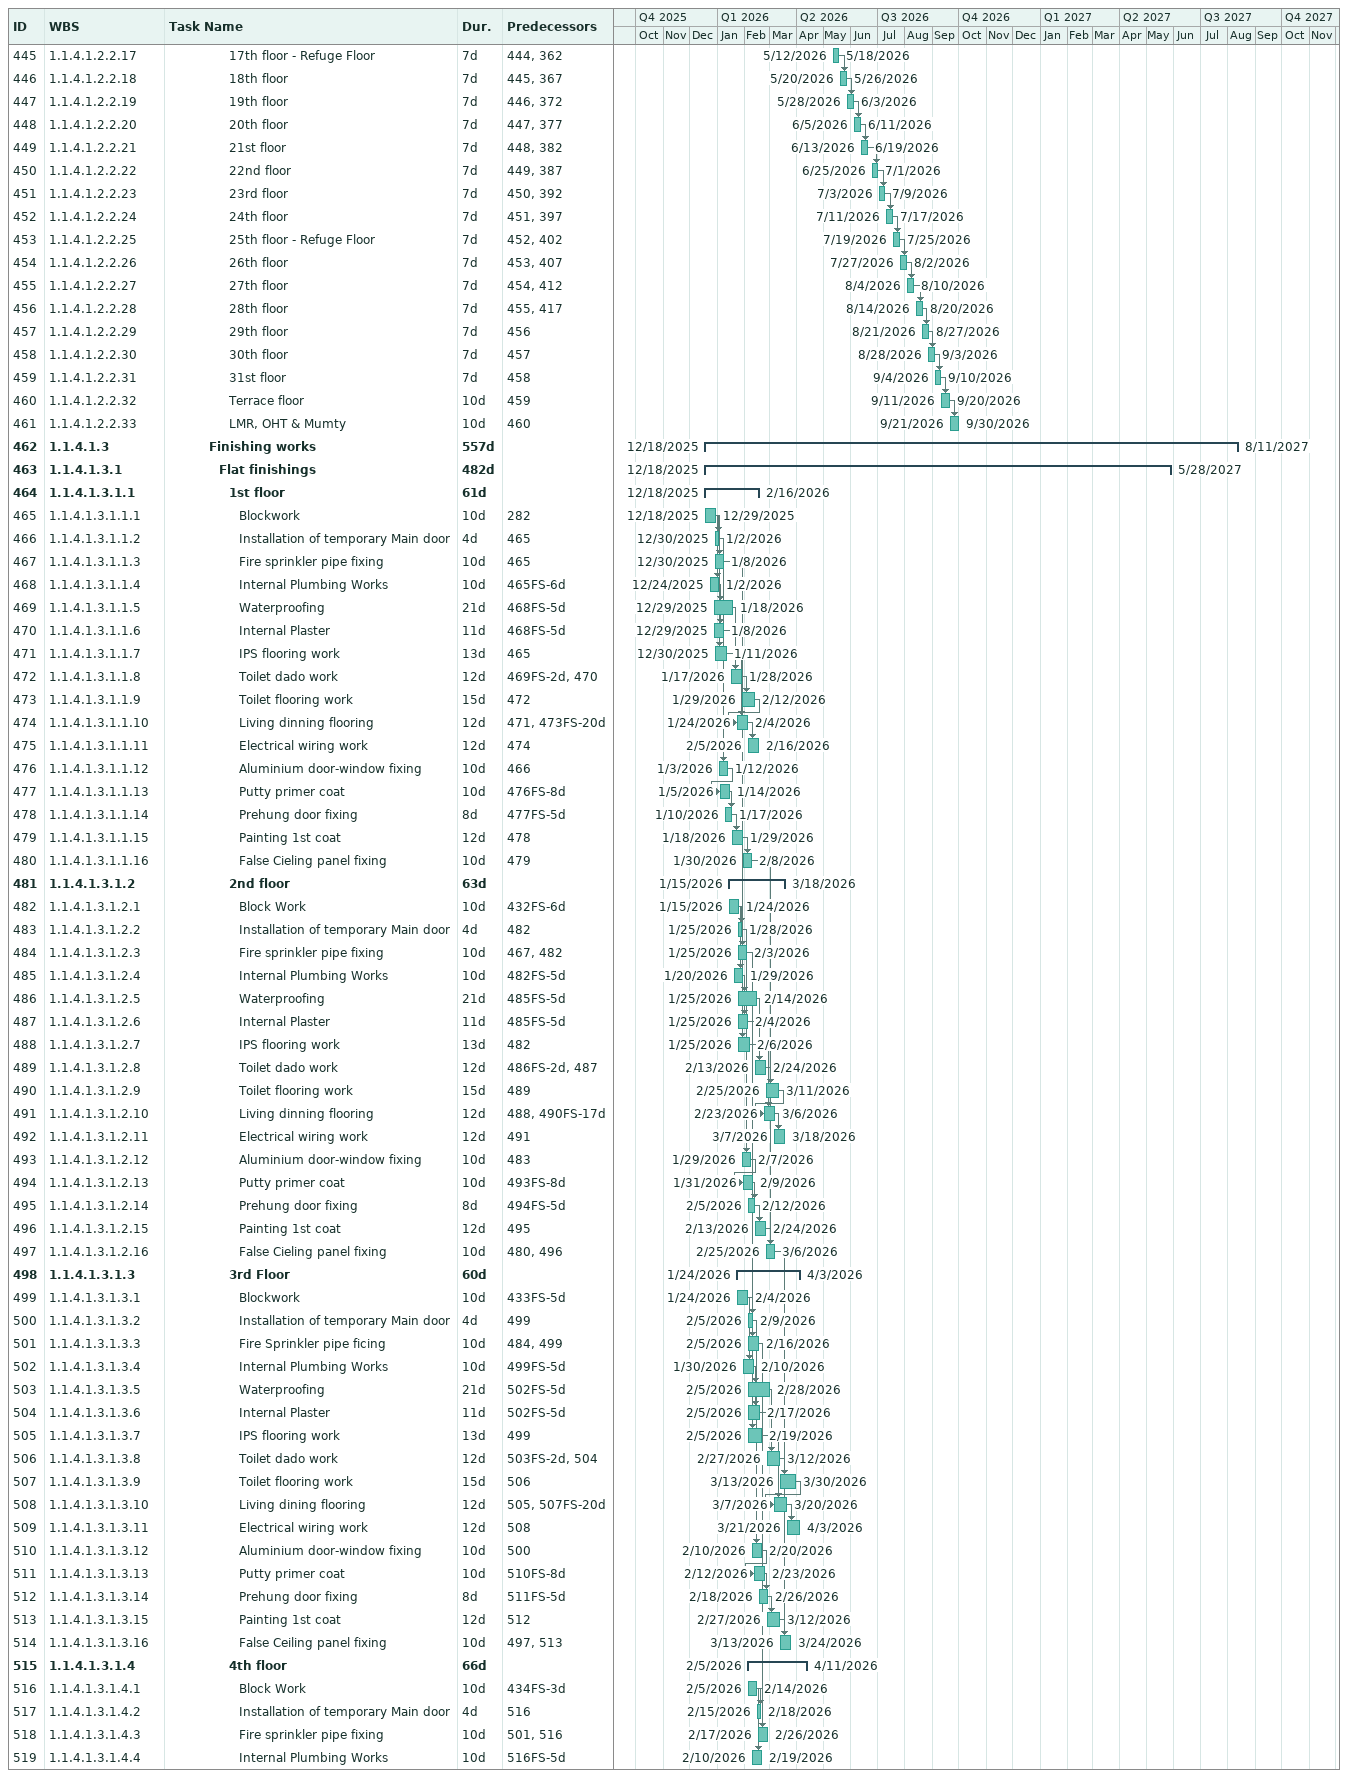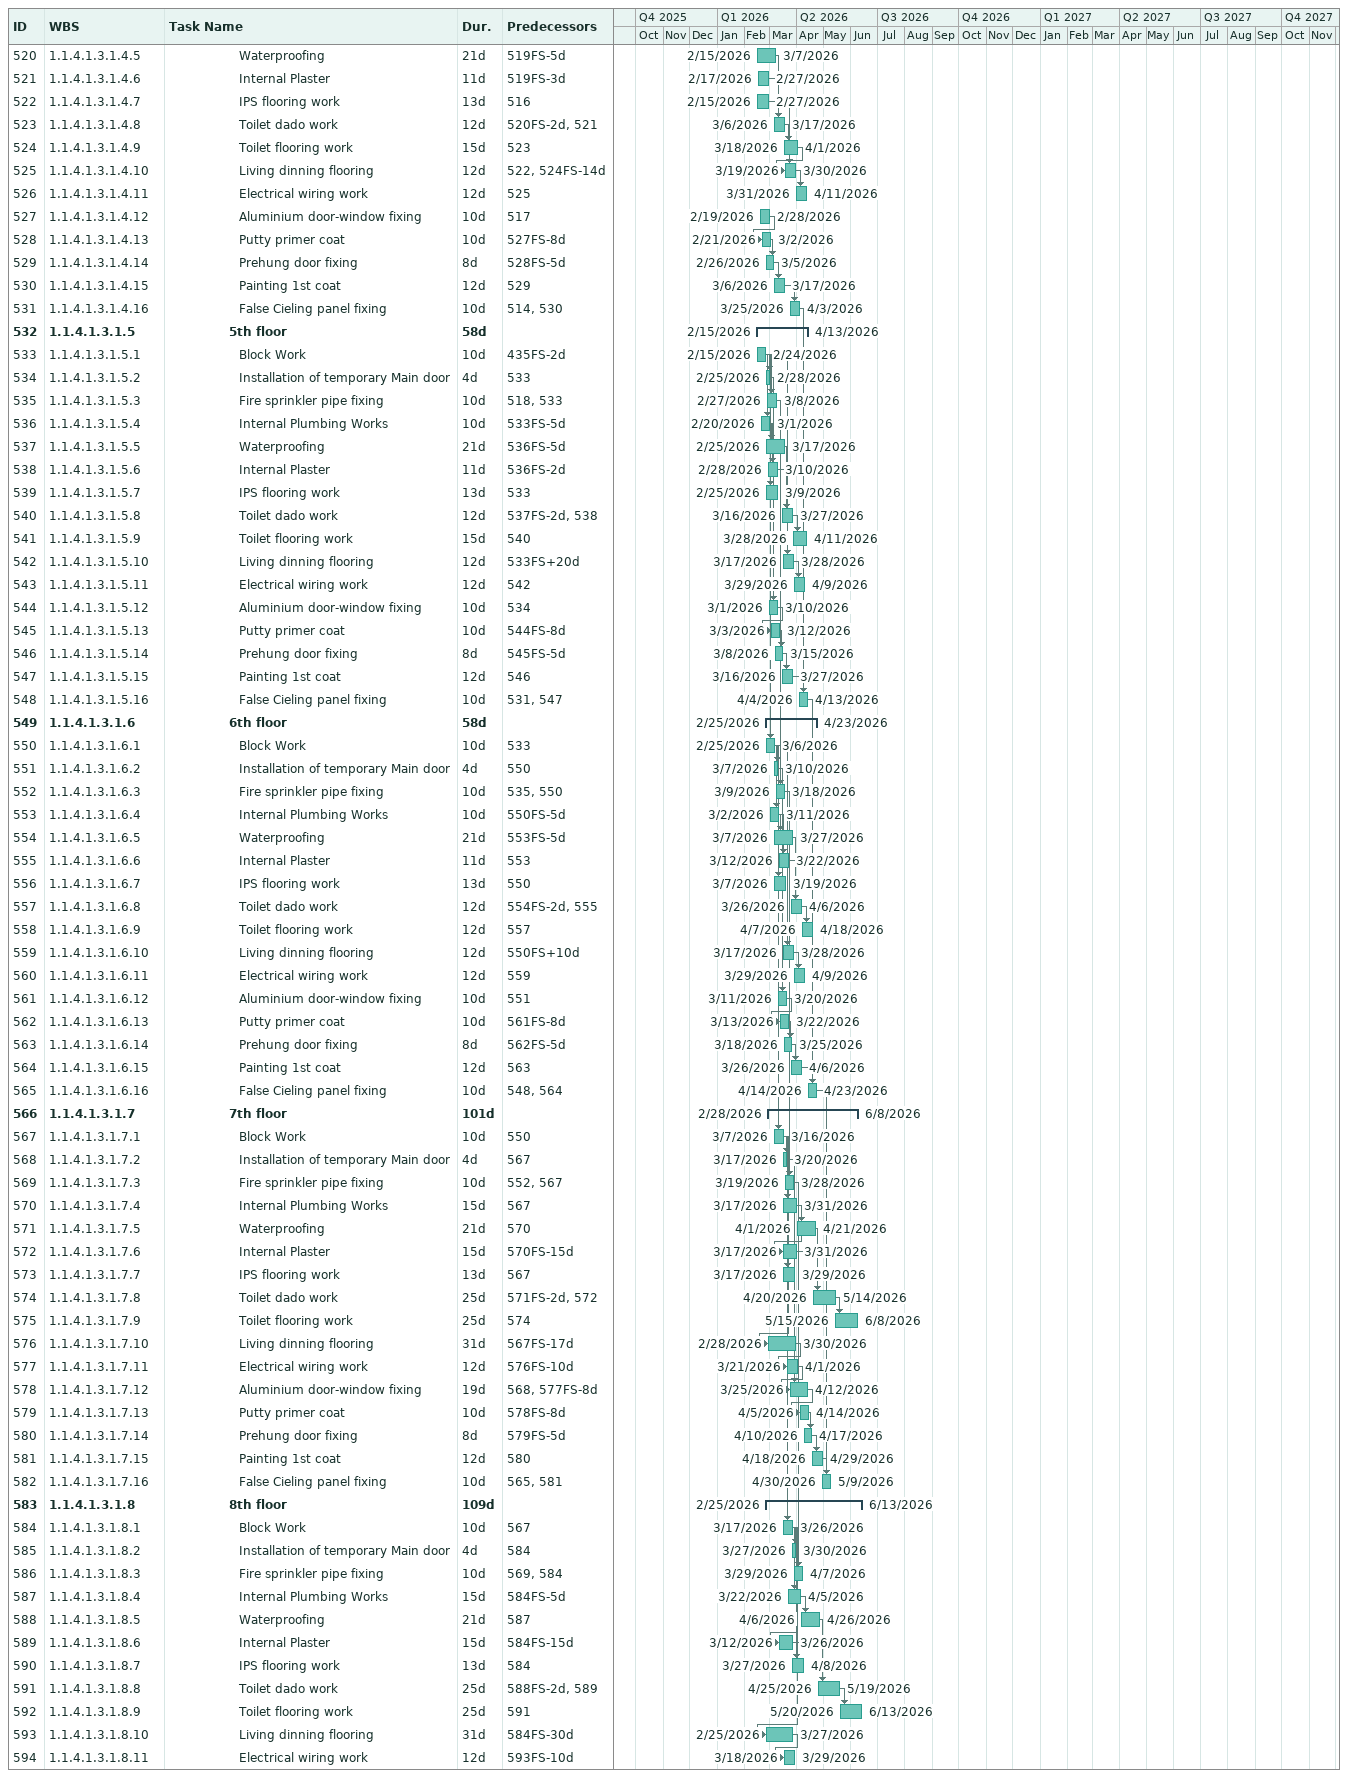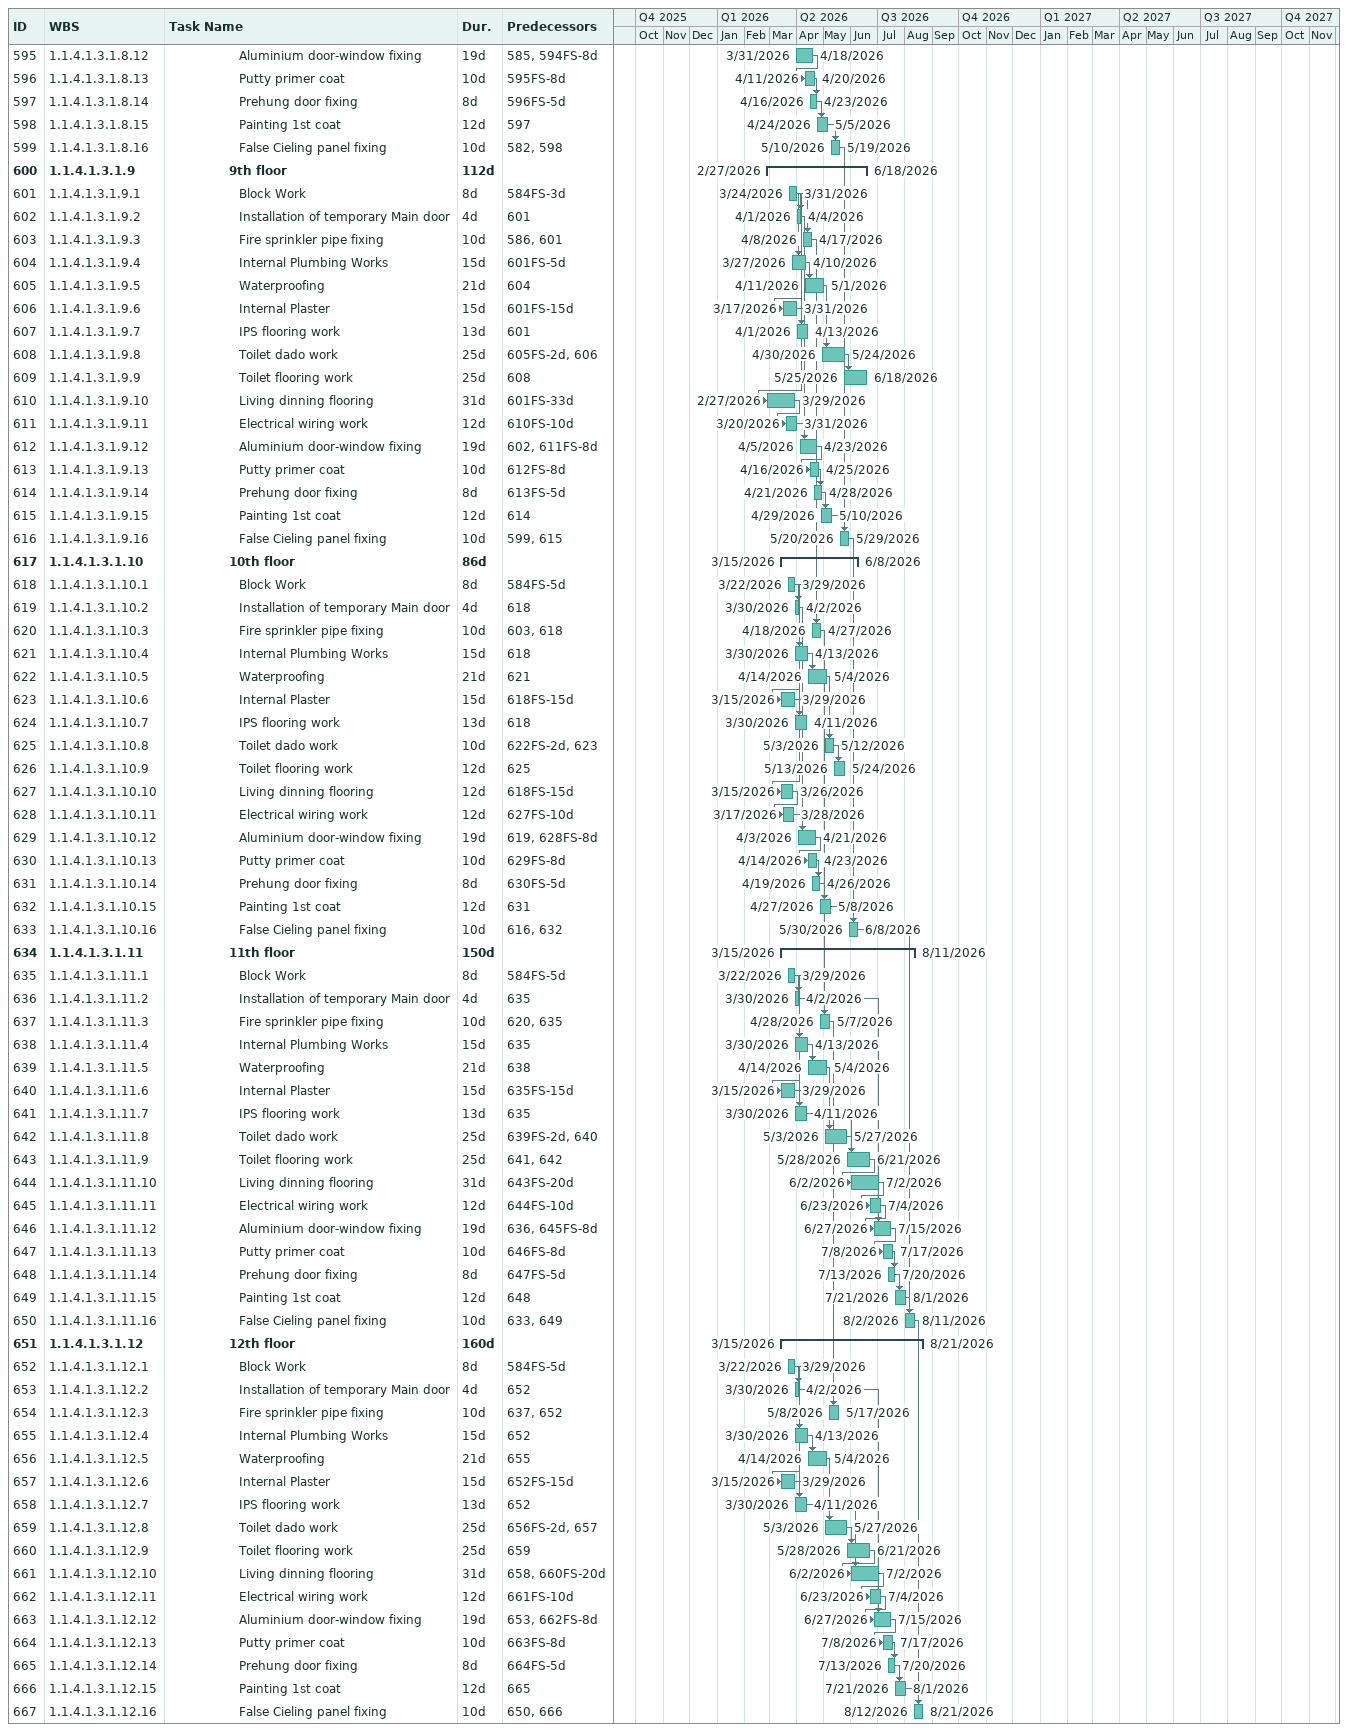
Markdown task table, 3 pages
| ID | WBS | Task | Duration | Start | Finish | Predecessors |
|---|---|---|---|---|---|---|
| 445 | 1.1.4.1.2.2.17 | 17th floor - Refuge Floor | 7d | 2026-05-12 | 2026-05-18 | 444, 362 |
| 446 | 1.1.4.1.2.2.18 | 18th floor | 7d | 2026-05-20 | 2026-05-26 | 445, 367 |
| 447 | 1.1.4.1.2.2.19 | 19th floor | 7d | 2026-05-28 | 2026-06-03 | 446, 372 |
| 448 | 1.1.4.1.2.2.20 | 20th floor | 7d | 2026-06-05 | 2026-06-11 | 447, 377 |
| 449 | 1.1.4.1.2.2.21 | 21st floor | 7d | 2026-06-13 | 2026-06-19 | 448, 382 |
| 450 | 1.1.4.1.2.2.22 | 22nd floor | 7d | 2026-06-25 | 2026-07-01 | 449, 387 |
| 451 | 1.1.4.1.2.2.23 | 23rd floor | 7d | 2026-07-03 | 2026-07-09 | 450, 392 |
| 452 | 1.1.4.1.2.2.24 | 24th floor | 7d | 2026-07-11 | 2026-07-17 | 451, 397 |
| 453 | 1.1.4.1.2.2.25 | 25th floor - Refuge Floor | 7d | 2026-07-19 | 2026-07-25 | 452, 402 |
| 454 | 1.1.4.1.2.2.26 | 26th floor | 7d | 2026-07-27 | 2026-08-02 | 453, 407 |
| 455 | 1.1.4.1.2.2.27 | 27th floor | 7d | 2026-08-04 | 2026-08-10 | 454, 412 |
| 456 | 1.1.4.1.2.2.28 | 28th floor | 7d | 2026-08-14 | 2026-08-20 | 455, 417 |
| 457 | 1.1.4.1.2.2.29 | 29th floor | 7d | 2026-08-21 | 2026-08-27 | 456 |
| 458 | 1.1.4.1.2.2.30 | 30th floor | 7d | 2026-08-28 | 2026-09-03 | 457 |
| 459 | 1.1.4.1.2.2.31 | 31st floor | 7d | 2026-09-04 | 2026-09-10 | 458 |
| 460 | 1.1.4.1.2.2.32 | Terrace floor | 10d | 2026-09-11 | 2026-09-20 | 459 |
| 461 | 1.1.4.1.2.2.33 | LMR, OHT & Mumty | 10d | 2026-09-21 | 2026-09-30 | 460 |
| 462 | 1.1.4.1.3 | **Finishing works** | 557d | 2025-12-18 | 2027-08-11 |  |
| 463 | 1.1.4.1.3.1 | **Flat finishings** | 482d | 2025-12-18 | 2027-05-28 |  |
| 464 | 1.1.4.1.3.1.1 | **1st floor** | 61d | 2025-12-18 | 2026-02-16 |  |
| 465 | 1.1.4.1.3.1.1.1 | Blockwork | 10d | 2025-12-18 | 2025-12-29 | 282 |
| 466 | 1.1.4.1.3.1.1.2 | Installation of temporary Main door | 4d | 2025-12-30 | 2026-01-02 | 465 |
| 467 | 1.1.4.1.3.1.1.3 | Fire sprinkler pipe fixing | 10d | 2025-12-30 | 2026-01-08 | 465 |
| 468 | 1.1.4.1.3.1.1.4 | Internal Plumbing Works | 10d | 2025-12-24 | 2026-01-02 | 465FS-6d |
| 469 | 1.1.4.1.3.1.1.5 | Waterproofing | 21d | 2025-12-29 | 2026-01-18 | 468FS-5d |
| 470 | 1.1.4.1.3.1.1.6 | Internal Plaster | 11d | 2025-12-29 | 2026-01-08 | 468FS-5d |
| 471 | 1.1.4.1.3.1.1.7 | IPS flooring work | 13d | 2025-12-30 | 2026-01-11 | 465 |
| 472 | 1.1.4.1.3.1.1.8 | Toilet dado work | 12d | 2026-01-17 | 2026-01-28 | 469FS-2d, 470 |
| 473 | 1.1.4.1.3.1.1.9 | Toilet flooring work | 15d | 2026-01-29 | 2026-02-12 | 472 |
| 474 | 1.1.4.1.3.1.1.10 | Living dinning flooring | 12d | 2026-01-24 | 2026-02-04 | 471, 473FS-20d |
| 475 | 1.1.4.1.3.1.1.11 | Electrical wiring work | 12d | 2026-02-05 | 2026-02-16 | 474 |
| 476 | 1.1.4.1.3.1.1.12 | Aluminium door-window fixing | 10d | 2026-01-03 | 2026-01-12 | 466 |
| 477 | 1.1.4.1.3.1.1.13 | Putty primer coat | 10d | 2026-01-05 | 2026-01-14 | 476FS-8d |
| 478 | 1.1.4.1.3.1.1.14 | Prehung door fixing | 8d | 2026-01-10 | 2026-01-17 | 477FS-5d |
| 479 | 1.1.4.1.3.1.1.15 | Painting 1st coat | 12d | 2026-01-18 | 2026-01-29 | 478 |
| 480 | 1.1.4.1.3.1.1.16 | False Cieling panel fixing | 10d | 2026-01-30 | 2026-02-08 | 479 |
| 481 | 1.1.4.1.3.1.2 | **2nd floor** | 63d | 2026-01-15 | 2026-03-18 |  |
| 482 | 1.1.4.1.3.1.2.1 | Block Work | 10d | 2026-01-15 | 2026-01-24 | 432FS-6d |
| 483 | 1.1.4.1.3.1.2.2 | Installation of temporary Main door | 4d | 2026-01-25 | 2026-01-28 | 482 |
| 484 | 1.1.4.1.3.1.2.3 | Fire sprinkler pipe fixing | 10d | 2026-01-25 | 2026-02-03 | 467, 482 |
| 485 | 1.1.4.1.3.1.2.4 | Internal Plumbing Works | 10d | 2026-01-20 | 2026-01-29 | 482FS-5d |
| 486 | 1.1.4.1.3.1.2.5 | Waterproofing | 21d | 2026-01-25 | 2026-02-14 | 485FS-5d |
| 487 | 1.1.4.1.3.1.2.6 | Internal Plaster | 11d | 2026-01-25 | 2026-02-04 | 485FS-5d |
| 488 | 1.1.4.1.3.1.2.7 | IPS flooring work | 13d | 2026-01-25 | 2026-02-06 | 482 |
| 489 | 1.1.4.1.3.1.2.8 | Toilet dado work | 12d | 2026-02-13 | 2026-02-24 | 486FS-2d, 487 |
| 490 | 1.1.4.1.3.1.2.9 | Toilet flooring work | 15d | 2026-02-25 | 2026-03-11 | 489 |
| 491 | 1.1.4.1.3.1.2.10 | Living dinning flooring | 12d | 2026-02-23 | 2026-03-06 | 488, 490FS-17d |
| 492 | 1.1.4.1.3.1.2.11 | Electrical wiring work | 12d | 2026-03-07 | 2026-03-18 | 491 |
| 493 | 1.1.4.1.3.1.2.12 | Aluminium door-window fixing | 10d | 2026-01-29 | 2026-02-07 | 483 |
| 494 | 1.1.4.1.3.1.2.13 | Putty primer coat | 10d | 2026-01-31 | 2026-02-09 | 493FS-8d |
| 495 | 1.1.4.1.3.1.2.14 | Prehung door fixing | 8d | 2026-02-05 | 2026-02-12 | 494FS-5d |
| 496 | 1.1.4.1.3.1.2.15 | Painting 1st coat | 12d | 2026-02-13 | 2026-02-24 | 495 |
| 497 | 1.1.4.1.3.1.2.16 | False Cieling panel fixing | 10d | 2026-02-25 | 2026-03-06 | 480, 496 |
| 498 | 1.1.4.1.3.1.3 | **3rd Floor** | 60d | 2026-01-24 | 2026-04-03 |  |
| 499 | 1.1.4.1.3.1.3.1 | Blockwork | 10d | 2026-01-24 | 2026-02-04 | 433FS-5d |
| 500 | 1.1.4.1.3.1.3.2 | Installation of temporary Main door | 4d | 2026-02-05 | 2026-02-09 | 499 |
| 501 | 1.1.4.1.3.1.3.3 | Fire Sprinkler pipe ficing | 10d | 2026-02-05 | 2026-02-16 | 484, 499 |
| 502 | 1.1.4.1.3.1.3.4 | Internal Plumbing Works | 10d | 2026-01-30 | 2026-02-10 | 499FS-5d |
| 503 | 1.1.4.1.3.1.3.5 | Waterproofing | 21d | 2026-02-05 | 2026-02-28 | 502FS-5d |
| 504 | 1.1.4.1.3.1.3.6 | Internal Plaster | 11d | 2026-02-05 | 2026-02-17 | 502FS-5d |
| 505 | 1.1.4.1.3.1.3.7 | IPS flooring work | 13d | 2026-02-05 | 2026-02-19 | 499 |
| 506 | 1.1.4.1.3.1.3.8 | Toilet dado work | 12d | 2026-02-27 | 2026-03-12 | 503FS-2d, 504 |
| 507 | 1.1.4.1.3.1.3.9 | Toilet flooring work | 15d | 2026-03-13 | 2026-03-30 | 506 |
| 508 | 1.1.4.1.3.1.3.10 | Living dining flooring | 12d | 2026-03-07 | 2026-03-20 | 505, 507FS-20d |
| 509 | 1.1.4.1.3.1.3.11 | Electrical wiring work | 12d | 2026-03-21 | 2026-04-03 | 508 |
| 510 | 1.1.4.1.3.1.3.12 | Aluminium door-window fixing | 10d | 2026-02-10 | 2026-02-20 | 500 |
| 511 | 1.1.4.1.3.1.3.13 | Putty primer coat | 10d | 2026-02-12 | 2026-02-23 | 510FS-8d |
| 512 | 1.1.4.1.3.1.3.14 | Prehung door fixing | 8d | 2026-02-18 | 2026-02-26 | 511FS-5d |
| 513 | 1.1.4.1.3.1.3.15 | Painting 1st coat | 12d | 2026-02-27 | 2026-03-12 | 512 |
| 514 | 1.1.4.1.3.1.3.16 | False Ceiling panel fixing | 10d | 2026-03-13 | 2026-03-24 | 497, 513 |
| 515 | 1.1.4.1.3.1.4 | **4th floor** | 66d | 2026-02-05 | 2026-04-11 |  |
| 516 | 1.1.4.1.3.1.4.1 | Block Work | 10d | 2026-02-05 | 2026-02-14 | 434FS-3d |
| 517 | 1.1.4.1.3.1.4.2 | Installation of temporary Main door | 4d | 2026-02-15 | 2026-02-18 | 516 |
| 518 | 1.1.4.1.3.1.4.3 | Fire sprinkler pipe fixing | 10d | 2026-02-17 | 2026-02-26 | 501, 516 |
| 519 | 1.1.4.1.3.1.4.4 | Internal Plumbing Works | 10d | 2026-02-10 | 2026-02-19 | 516FS-5d |
| 520 | 1.1.4.1.3.1.4.5 | Waterproofing | 21d | 2026-02-15 | 2026-03-07 | 519FS-5d |
| 521 | 1.1.4.1.3.1.4.6 | Internal Plaster | 11d | 2026-02-17 | 2026-02-27 | 519FS-3d |
| 522 | 1.1.4.1.3.1.4.7 | IPS flooring work | 13d | 2026-02-15 | 2026-02-27 | 516 |
| 523 | 1.1.4.1.3.1.4.8 | Toilet dado work | 12d | 2026-03-06 | 2026-03-17 | 520FS-2d, 521 |
| 524 | 1.1.4.1.3.1.4.9 | Toilet flooring work | 15d | 2026-03-18 | 2026-04-01 | 523 |
| 525 | 1.1.4.1.3.1.4.10 | Living dinning flooring | 12d | 2026-03-19 | 2026-03-30 | 522, 524FS-14d |
| 526 | 1.1.4.1.3.1.4.11 | Electrical wiring work | 12d | 2026-03-31 | 2026-04-11 | 525 |
| 527 | 1.1.4.1.3.1.4.12 | Aluminium door-window fixing | 10d | 2026-02-19 | 2026-02-28 | 517 |
| 528 | 1.1.4.1.3.1.4.13 | Putty primer coat | 10d | 2026-02-21 | 2026-03-02 | 527FS-8d |
| 529 | 1.1.4.1.3.1.4.14 | Prehung door fixing | 8d | 2026-02-26 | 2026-03-05 | 528FS-5d |
| 530 | 1.1.4.1.3.1.4.15 | Painting 1st coat | 12d | 2026-03-06 | 2026-03-17 | 529 |
| 531 | 1.1.4.1.3.1.4.16 | False Cieling panel fixing | 10d | 2026-03-25 | 2026-04-03 | 514, 530 |
| 532 | 1.1.4.1.3.1.5 | **5th floor** | 58d | 2026-02-15 | 2026-04-13 |  |
| 533 | 1.1.4.1.3.1.5.1 | Block Work | 10d | 2026-02-15 | 2026-02-24 | 435FS-2d |
| 534 | 1.1.4.1.3.1.5.2 | Installation of temporary Main door | 4d | 2026-02-25 | 2026-02-28 | 533 |
| 535 | 1.1.4.1.3.1.5.3 | Fire sprinkler pipe fixing | 10d | 2026-02-27 | 2026-03-08 | 518, 533 |
| 536 | 1.1.4.1.3.1.5.4 | Internal Plumbing Works | 10d | 2026-02-20 | 2026-03-01 | 533FS-5d |
| 537 | 1.1.4.1.3.1.5.5 | Waterproofing | 21d | 2026-02-25 | 2026-03-17 | 536FS-5d |
| 538 | 1.1.4.1.3.1.5.6 | Internal Plaster | 11d | 2026-02-28 | 2026-03-10 | 536FS-2d |
| 539 | 1.1.4.1.3.1.5.7 | IPS flooring work | 13d | 2026-02-25 | 2026-03-09 | 533 |
| 540 | 1.1.4.1.3.1.5.8 | Toilet dado work | 12d | 2026-03-16 | 2026-03-27 | 537FS-2d, 538 |
| 541 | 1.1.4.1.3.1.5.9 | Toilet flooring work | 15d | 2026-03-28 | 2026-04-11 | 540 |
| 542 | 1.1.4.1.3.1.5.10 | Living dinning flooring | 12d | 2026-03-17 | 2026-03-28 | 533FS+20d |
| 543 | 1.1.4.1.3.1.5.11 | Electrical wiring work | 12d | 2026-03-29 | 2026-04-09 | 542 |
| 544 | 1.1.4.1.3.1.5.12 | Aluminium door-window fixing | 10d | 2026-03-01 | 2026-03-10 | 534 |
| 545 | 1.1.4.1.3.1.5.13 | Putty primer coat | 10d | 2026-03-03 | 2026-03-12 | 544FS-8d |
| 546 | 1.1.4.1.3.1.5.14 | Prehung door fixing | 8d | 2026-03-08 | 2026-03-15 | 545FS-5d |
| 547 | 1.1.4.1.3.1.5.15 | Painting 1st coat | 12d | 2026-03-16 | 2026-03-27 | 546 |
| 548 | 1.1.4.1.3.1.5.16 | False Cieling panel fixing | 10d | 2026-04-04 | 2026-04-13 | 531, 547 |
| 549 | 1.1.4.1.3.1.6 | **6th floor** | 58d | 2026-02-25 | 2026-04-23 |  |
| 550 | 1.1.4.1.3.1.6.1 | Block Work | 10d | 2026-02-25 | 2026-03-06 | 533 |
| 551 | 1.1.4.1.3.1.6.2 | Installation of temporary Main door | 4d | 2026-03-07 | 2026-03-10 | 550 |
| 552 | 1.1.4.1.3.1.6.3 | Fire sprinkler pipe fixing | 10d | 2026-03-09 | 2026-03-18 | 535, 550 |
| 553 | 1.1.4.1.3.1.6.4 | Internal Plumbing Works | 10d | 2026-03-02 | 2026-03-11 | 550FS-5d |
| 554 | 1.1.4.1.3.1.6.5 | Waterproofing | 21d | 2026-03-07 | 2026-03-27 | 553FS-5d |
| 555 | 1.1.4.1.3.1.6.6 | Internal Plaster | 11d | 2026-03-12 | 2026-03-22 | 553 |
| 556 | 1.1.4.1.3.1.6.7 | IPS flooring work | 13d | 2026-03-07 | 2026-03-19 | 550 |
| 557 | 1.1.4.1.3.1.6.8 | Toilet dado work | 12d | 2026-03-26 | 2026-04-06 | 554FS-2d, 555 |
| 558 | 1.1.4.1.3.1.6.9 | Toilet flooring work | 12d | 2026-04-07 | 2026-04-18 | 557 |
| 559 | 1.1.4.1.3.1.6.10 | Living dinning flooring | 12d | 2026-03-17 | 2026-03-28 | 550FS+10d |
| 560 | 1.1.4.1.3.1.6.11 | Electrical wiring work | 12d | 2026-03-29 | 2026-04-09 | 559 |
| 561 | 1.1.4.1.3.1.6.12 | Aluminium door-window fixing | 10d | 2026-03-11 | 2026-03-20 | 551 |
| 562 | 1.1.4.1.3.1.6.13 | Putty primer coat | 10d | 2026-03-13 | 2026-03-22 | 561FS-8d |
| 563 | 1.1.4.1.3.1.6.14 | Prehung door fixing | 8d | 2026-03-18 | 2026-03-25 | 562FS-5d |
| 564 | 1.1.4.1.3.1.6.15 | Painting 1st coat | 12d | 2026-03-26 | 2026-04-06 | 563 |
| 565 | 1.1.4.1.3.1.6.16 | False Cieling panel fixing | 10d | 2026-04-14 | 2026-04-23 | 548, 564 |
| 566 | 1.1.4.1.3.1.7 | **7th floor** | 101d | 2026-02-28 | 2026-06-08 |  |
| 567 | 1.1.4.1.3.1.7.1 | Block Work | 10d | 2026-03-07 | 2026-03-16 | 550 |
| 568 | 1.1.4.1.3.1.7.2 | Installation of temporary Main door | 4d | 2026-03-17 | 2026-03-20 | 567 |
| 569 | 1.1.4.1.3.1.7.3 | Fire sprinkler pipe fixing | 10d | 2026-03-19 | 2026-03-28 | 552, 567 |
| 570 | 1.1.4.1.3.1.7.4 | Internal Plumbing Works | 15d | 2026-03-17 | 2026-03-31 | 567 |
| 571 | 1.1.4.1.3.1.7.5 | Waterproofing | 21d | 2026-04-01 | 2026-04-21 | 570 |
| 572 | 1.1.4.1.3.1.7.6 | Internal Plaster | 15d | 2026-03-17 | 2026-03-31 | 570FS-15d |
| 573 | 1.1.4.1.3.1.7.7 | IPS flooring work | 13d | 2026-03-17 | 2026-03-29 | 567 |
| 574 | 1.1.4.1.3.1.7.8 | Toilet dado work | 25d | 2026-04-20 | 2026-05-14 | 571FS-2d, 572 |
| 575 | 1.1.4.1.3.1.7.9 | Toilet flooring work | 25d | 2026-05-15 | 2026-06-08 | 574 |
| 576 | 1.1.4.1.3.1.7.10 | Living dinning flooring | 31d | 2026-02-28 | 2026-03-30 | 567FS-17d |
| 577 | 1.1.4.1.3.1.7.11 | Electrical wiring work | 12d | 2026-03-21 | 2026-04-01 | 576FS-10d |
| 578 | 1.1.4.1.3.1.7.12 | Aluminium door-window fixing | 19d | 2026-03-25 | 2026-04-12 | 568, 577FS-8d |
| 579 | 1.1.4.1.3.1.7.13 | Putty primer coat | 10d | 2026-04-05 | 2026-04-14 | 578FS-8d |
| 580 | 1.1.4.1.3.1.7.14 | Prehung door fixing | 8d | 2026-04-10 | 2026-04-17 | 579FS-5d |
| 581 | 1.1.4.1.3.1.7.15 | Painting 1st coat | 12d | 2026-04-18 | 2026-04-29 | 580 |
| 582 | 1.1.4.1.3.1.7.16 | False Cieling panel fixing | 10d | 2026-04-30 | 2026-05-09 | 565, 581 |
| 583 | 1.1.4.1.3.1.8 | **8th floor** | 109d | 2026-02-25 | 2026-06-13 |  |
| 584 | 1.1.4.1.3.1.8.1 | Block Work | 10d | 2026-03-17 | 2026-03-26 | 567 |
| 585 | 1.1.4.1.3.1.8.2 | Installation of temporary Main door | 4d | 2026-03-27 | 2026-03-30 | 584 |
| 586 | 1.1.4.1.3.1.8.3 | Fire sprinkler pipe fixing | 10d | 2026-03-29 | 2026-04-07 | 569, 584 |
| 587 | 1.1.4.1.3.1.8.4 | Internal Plumbing Works | 15d | 2026-03-22 | 2026-04-05 | 584FS-5d |
| 588 | 1.1.4.1.3.1.8.5 | Waterproofing | 21d | 2026-04-06 | 2026-04-26 | 587 |
| 589 | 1.1.4.1.3.1.8.6 | Internal Plaster | 15d | 2026-03-12 | 2026-03-26 | 584FS-15d |
| 590 | 1.1.4.1.3.1.8.7 | IPS flooring work | 13d | 2026-03-27 | 2026-04-08 | 584 |
| 591 | 1.1.4.1.3.1.8.8 | Toilet dado work | 25d | 2026-04-25 | 2026-05-19 | 588FS-2d, 589 |
| 592 | 1.1.4.1.3.1.8.9 | Toilet flooring work | 25d | 2026-05-20 | 2026-06-13 | 591 |
| 593 | 1.1.4.1.3.1.8.10 | Living dinning flooring | 31d | 2026-02-25 | 2026-03-27 | 584FS-30d |
| 594 | 1.1.4.1.3.1.8.11 | Electrical wiring work | 12d | 2026-03-18 | 2026-03-29 | 593FS-10d |
| 595 | 1.1.4.1.3.1.8.12 | Aluminium door-window fixing | 19d | 2026-03-31 | 2026-04-18 | 585, 594FS-8d |
| 596 | 1.1.4.1.3.1.8.13 | Putty primer coat | 10d | 2026-04-11 | 2026-04-20 | 595FS-8d |
| 597 | 1.1.4.1.3.1.8.14 | Prehung door fixing | 8d | 2026-04-16 | 2026-04-23 | 596FS-5d |
| 598 | 1.1.4.1.3.1.8.15 | Painting 1st coat | 12d | 2026-04-24 | 2026-05-05 | 597 |
| 599 | 1.1.4.1.3.1.8.16 | False Cieling panel fixing | 10d | 2026-05-10 | 2026-05-19 | 582, 598 |
| 600 | 1.1.4.1.3.1.9 | **9th floor** | 112d | 2026-02-27 | 2026-06-18 |  |
| 601 | 1.1.4.1.3.1.9.1 | Block Work | 8d | 2026-03-24 | 2026-03-31 | 584FS-3d |
| 602 | 1.1.4.1.3.1.9.2 | Installation of temporary Main door | 4d | 2026-04-01 | 2026-04-04 | 601 |
| 603 | 1.1.4.1.3.1.9.3 | Fire sprinkler pipe fixing | 10d | 2026-04-08 | 2026-04-17 | 586, 601 |
| 604 | 1.1.4.1.3.1.9.4 | Internal Plumbing Works | 15d | 2026-03-27 | 2026-04-10 | 601FS-5d |
| 605 | 1.1.4.1.3.1.9.5 | Waterproofing | 21d | 2026-04-11 | 2026-05-01 | 604 |
| 606 | 1.1.4.1.3.1.9.6 | Internal Plaster | 15d | 2026-03-17 | 2026-03-31 | 601FS-15d |
| 607 | 1.1.4.1.3.1.9.7 | IPS flooring work | 13d | 2026-04-01 | 2026-04-13 | 601 |
| 608 | 1.1.4.1.3.1.9.8 | Toilet dado work | 25d | 2026-04-30 | 2026-05-24 | 605FS-2d, 606 |
| 609 | 1.1.4.1.3.1.9.9 | Toilet flooring work | 25d | 2026-05-25 | 2026-06-18 | 608 |
| 610 | 1.1.4.1.3.1.9.10 | Living dinning flooring | 31d | 2026-02-27 | 2026-03-29 | 601FS-33d |
| 611 | 1.1.4.1.3.1.9.11 | Electrical wiring work | 12d | 2026-03-20 | 2026-03-31 | 610FS-10d |
| 612 | 1.1.4.1.3.1.9.12 | Aluminium door-window fixing | 19d | 2026-04-05 | 2026-04-23 | 602, 611FS-8d |
| 613 | 1.1.4.1.3.1.9.13 | Putty primer coat | 10d | 2026-04-16 | 2026-04-25 | 612FS-8d |
| 614 | 1.1.4.1.3.1.9.14 | Prehung door fixing | 8d | 2026-04-21 | 2026-04-28 | 613FS-5d |
| 615 | 1.1.4.1.3.1.9.15 | Painting 1st coat | 12d | 2026-04-29 | 2026-05-10 | 614 |
| 616 | 1.1.4.1.3.1.9.16 | False Cieling panel fixing | 10d | 2026-05-20 | 2026-05-29 | 599, 615 |
| 617 | 1.1.4.1.3.1.10 | **10th floor** | 86d | 2026-03-15 | 2026-06-08 |  |
| 618 | 1.1.4.1.3.1.10.1 | Block Work | 8d | 2026-03-22 | 2026-03-29 | 584FS-5d |
| 619 | 1.1.4.1.3.1.10.2 | Installation of temporary Main door | 4d | 2026-03-30 | 2026-04-02 | 618 |
| 620 | 1.1.4.1.3.1.10.3 | Fire sprinkler pipe fixing | 10d | 2026-04-18 | 2026-04-27 | 603, 618 |
| 621 | 1.1.4.1.3.1.10.4 | Internal Plumbing Works | 15d | 2026-03-30 | 2026-04-13 | 618 |
| 622 | 1.1.4.1.3.1.10.5 | Waterproofing | 21d | 2026-04-14 | 2026-05-04 | 621 |
| 623 | 1.1.4.1.3.1.10.6 | Internal Plaster | 15d | 2026-03-15 | 2026-03-29 | 618FS-15d |
| 624 | 1.1.4.1.3.1.10.7 | IPS flooring work | 13d | 2026-03-30 | 2026-04-11 | 618 |
| 625 | 1.1.4.1.3.1.10.8 | Toilet dado work | 10d | 2026-05-03 | 2026-05-12 | 622FS-2d, 623 |
| 626 | 1.1.4.1.3.1.10.9 | Toilet flooring work | 12d | 2026-05-13 | 2026-05-24 | 625 |
| 627 | 1.1.4.1.3.1.10.10 | Living dinning flooring | 12d | 2026-03-15 | 2026-03-26 | 618FS-15d |
| 628 | 1.1.4.1.3.1.10.11 | Electrical wiring work | 12d | 2026-03-17 | 2026-03-28 | 627FS-10d |
| 629 | 1.1.4.1.3.1.10.12 | Aluminium door-window fixing | 19d | 2026-04-03 | 2026-04-21 | 619, 628FS-8d |
| 630 | 1.1.4.1.3.1.10.13 | Putty primer coat | 10d | 2026-04-14 | 2026-04-23 | 629FS-8d |
| 631 | 1.1.4.1.3.1.10.14 | Prehung door fixing | 8d | 2026-04-19 | 2026-04-26 | 630FS-5d |
| 632 | 1.1.4.1.3.1.10.15 | Painting 1st coat | 12d | 2026-04-27 | 2026-05-08 | 631 |
| 633 | 1.1.4.1.3.1.10.16 | False Cieling panel fixing | 10d | 2026-05-30 | 2026-06-08 | 616, 632 |
| 634 | 1.1.4.1.3.1.11 | **11th floor** | 150d | 2026-03-15 | 2026-08-11 |  |
| 635 | 1.1.4.1.3.1.11.1 | Block Work | 8d | 2026-03-22 | 2026-03-29 | 584FS-5d |
| 636 | 1.1.4.1.3.1.11.2 | Installation of temporary Main door | 4d | 2026-03-30 | 2026-04-02 | 635 |
| 637 | 1.1.4.1.3.1.11.3 | Fire sprinkler pipe fixing | 10d | 2026-04-28 | 2026-05-07 | 620, 635 |
| 638 | 1.1.4.1.3.1.11.4 | Internal Plumbing Works | 15d | 2026-03-30 | 2026-04-13 | 635 |
| 639 | 1.1.4.1.3.1.11.5 | Waterproofing | 21d | 2026-04-14 | 2026-05-04 | 638 |
| 640 | 1.1.4.1.3.1.11.6 | Internal Plaster | 15d | 2026-03-15 | 2026-03-29 | 635FS-15d |
| 641 | 1.1.4.1.3.1.11.7 | IPS flooring work | 13d | 2026-03-30 | 2026-04-11 | 635 |
| 642 | 1.1.4.1.3.1.11.8 | Toilet dado work | 25d | 2026-05-03 | 2026-05-27 | 639FS-2d, 640 |
| 643 | 1.1.4.1.3.1.11.9 | Toilet flooring work | 25d | 2026-05-28 | 2026-06-21 | 641, 642 |
| 644 | 1.1.4.1.3.1.11.10 | Living dinning flooring | 31d | 2026-06-02 | 2026-07-02 | 643FS-20d |
| 645 | 1.1.4.1.3.1.11.11 | Electrical wiring work | 12d | 2026-06-23 | 2026-07-04 | 644FS-10d |
| 646 | 1.1.4.1.3.1.11.12 | Aluminium door-window fixing | 19d | 2026-06-27 | 2026-07-15 | 636, 645FS-8d |
| 647 | 1.1.4.1.3.1.11.13 | Putty primer coat | 10d | 2026-07-08 | 2026-07-17 | 646FS-8d |
| 648 | 1.1.4.1.3.1.11.14 | Prehung door fixing | 8d | 2026-07-13 | 2026-07-20 | 647FS-5d |
| 649 | 1.1.4.1.3.1.11.15 | Painting 1st coat | 12d | 2026-07-21 | 2026-08-01 | 648 |
| 650 | 1.1.4.1.3.1.11.16 | False Cieling panel fixing | 10d | 2026-08-02 | 2026-08-11 | 633, 649 |
| 651 | 1.1.4.1.3.1.12 | **12th floor** | 160d | 2026-03-15 | 2026-08-21 |  |
| 652 | 1.1.4.1.3.1.12.1 | Block Work | 8d | 2026-03-22 | 2026-03-29 | 584FS-5d |
| 653 | 1.1.4.1.3.1.12.2 | Installation of temporary Main door | 4d | 2026-03-30 | 2026-04-02 | 652 |
| 654 | 1.1.4.1.3.1.12.3 | Fire sprinkler pipe fixing | 10d | 2026-05-08 | 2026-05-17 | 637, 652 |
| 655 | 1.1.4.1.3.1.12.4 | Internal Plumbing Works | 15d | 2026-03-30 | 2026-04-13 | 652 |
| 656 | 1.1.4.1.3.1.12.5 | Waterproofing | 21d | 2026-04-14 | 2026-05-04 | 655 |
| 657 | 1.1.4.1.3.1.12.6 | Internal Plaster | 15d | 2026-03-15 | 2026-03-29 | 652FS-15d |
| 658 | 1.1.4.1.3.1.12.7 | IPS flooring work | 13d | 2026-03-30 | 2026-04-11 | 652 |
| 659 | 1.1.4.1.3.1.12.8 | Toilet dado work | 25d | 2026-05-03 | 2026-05-27 | 656FS-2d, 657 |
| 660 | 1.1.4.1.3.1.12.9 | Toilet flooring work | 25d | 2026-05-28 | 2026-06-21 | 659 |
| 661 | 1.1.4.1.3.1.12.10 | Living dinning flooring | 31d | 2026-06-02 | 2026-07-02 | 658, 660FS-20d |
| 662 | 1.1.4.1.3.1.12.11 | Electrical wiring work | 12d | 2026-06-23 | 2026-07-04 | 661FS-10d |
| 663 | 1.1.4.1.3.1.12.12 | Aluminium door-window fixing | 19d | 2026-06-27 | 2026-07-15 | 653, 662FS-8d |
| 664 | 1.1.4.1.3.1.12.13 | Putty primer coat | 10d | 2026-07-08 | 2026-07-17 | 663FS-8d |
| 665 | 1.1.4.1.3.1.12.14 | Prehung door fixing | 8d | 2026-07-13 | 2026-07-20 | 664FS-5d |
| 666 | 1.1.4.1.3.1.12.15 | Painting 1st coat | 12d | 2026-07-21 | 2026-08-01 | 665 |
| 667 | 1.1.4.1.3.1.12.16 | False Cieling panel fixing | 10d | 2026-08-12 | 2026-08-21 | 650, 666 |
